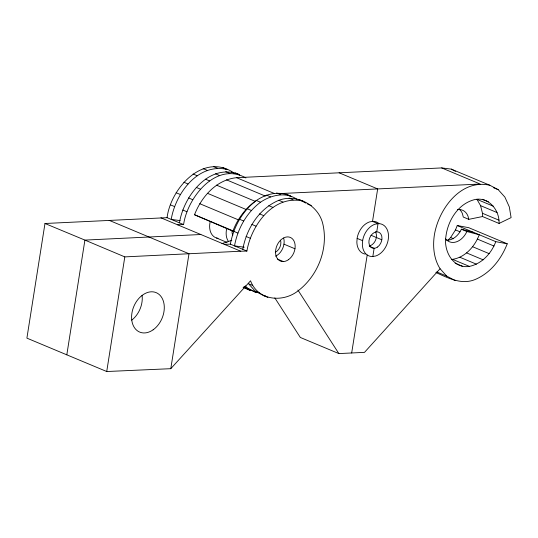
<?xml version="1.0" encoding="UTF-8"?>
<svg xmlns="http://www.w3.org/2000/svg" width="538" height="538" viewBox="0 0 538 538"><rect width="100%" height="100%" fill="white"/><g stroke="black" fill="none" stroke-linecap="round" stroke-linejoin="round"><path stroke-width="0.81" d="M245.927 177.964C216.094 161.003 187.359 197.641 183.593 224.581L167.076 217.675L44.977 223.499L26.9 338.133L106.726 371.523L170.788 368.685L250.547 280.816C257.877 300.507 282.437 302.928 297.817 291.071C318.173 275.658 328.926 247.931 322.578 222.967C317.776 204.696 296.512 193.586 278.832 200.297C258.973 208.616 246.505 228.717 242.773 249.336M66.813 354.824L84.91 240.096L44.977 223.499M106.726 371.523L124.809 256.888L84.91 240.096L200.842 234.514L240.755 251.212L246.902 251.064C251.233 225.287 273.398 194.507 302.867 201.077M170.788 368.685L188.993 253.748L109.167 220.351M351.677 352.975L367.198 255.005M372.834 256.478L374.125 248.314L369.492 246.377M376.735 231.865L378.026 223.7L372.518 221.394L377.663 188.925L339.128 172.806M167.076 217.675C170.741 188.105 203.64 151.716 234.245 173.155M227.171 169.409C197.702 162.839 175.536 193.619 171.205 219.403L180.122 220.607M179.463 222.853C183.552 196.168 209.383 162.241 239.558 174.594M224.238 244.319L230.385 244.158C233.485 227.076 242.389 210.983 256.384 200.492L260.513 202.221C270.957 195.065 285.772 191.508 296.848 199.262M260.513 202.221C246.512 212.712 237.614 228.805 234.514 245.886L244.245 247.198M226.901 228.711L227.036 228.3M447.892 240.338L450.622 237.527L455.491 229.928L457.246 225.536L468.706 227.675L507.24 243.795C501.281 259.155 490.4 273.203 474.852 279.632C461.348 285.093 448.053 277.944 435.881 272.51M473.763 232.45L461.328 229.208L460.965 230.109A17.102 12.246 -67.3 0 1 446.453 240.109M451.402 259.477C464.617 258.112 474.792 246.66 479.264 234.75L466.829 231.508L466.473 232.409A17.102 12.246 -67.3 0 1 445.72 238.98M459.553 209.49A17.102 12.246 -67.3 0 1 462.458 213.768L463.279 217.043L468.786 219.343L482.532 216.538L499.049 223.445C499.728 210.701 489.237 197.016 475.531 199.403C458.369 203.156 447.703 220.499 445.834 237.063C443.628 251.159 453.258 269.061 469.425 266.397C481.92 263.775 491.476 253.311 495.78 241.656L507.24 243.795M233.653 231.535L194.507 214.736C201.488 196.767 216.397 179.712 236.572 177.688L441.678 167.923L451.268 169.114L489.802 185.233L498.215 189.679L504.866 197.069L509.311 206.901L511.1 217.614L499.049 223.445M194.507 214.736L233.041 230.856C240.984 208.683 265.718 185.442 290.48 195.893M489.802 185.233C460.636 178.73 438.699 209.201 434.415 234.716A50.774 36.355 -67.3 0 0 440.091 268.731L364.502 352.363L338.859 353.58L300.325 337.461L274.844 297.938M221.932 243.593L231.797 240.351M267.325 195.449L264.992 195.946L226.458 179.826M124.809 256.888L240.755 251.212M280.11 193.572L480.219 184.043L441.678 167.923M160.929 217.816L177.439 224.743L183.593 224.581M243.109 287.433L250.042 290.338L252.954 290.681M244.259 286.741L255.469 292.208L258.697 292.611M252.638 285.436L248.509 283.708L255.234 291.172L263.728 295.665L265.342 295.866M177.439 224.743L200.842 234.514M493.588 187.749L498.215 189.679M482.438 199.295L488.443 201.811M493.474 206.269L476.957 199.363L480.562 205.637L482.485 213.304L482.532 216.538M480.562 205.637L497.078 212.55M482.485 213.304L499.002 220.21M457.246 225.536L495.78 241.656M461.328 229.208L466.829 231.508M455.491 229.928L459.997 231.811M477.509 239.134L494.025 246.048M450.622 237.527L453.628 238.778M472.646 246.734L489.163 253.647M466.641 252.921L483.158 259.834M459.909 257.272L476.426 264.178M452.909 259.491L469.425 266.397M455.128 263.196L462.633 266.337M231.535 172.173L233.6 173.041M307.232 203.841L311.361 205.57M213.351 166.477L217.48 168.206M225.738 171.656L229.867 173.384M276.66 192.96L280.789 194.689M289.047 198.145L293.176 199.867M236.572 177.688L274.34 193.485M370.998 235.247L381.839 239.787M203.135 168.636L207.264 170.358M215.516 173.814L219.645 175.543M266.445 195.119L270.574 196.841M278.832 200.297L282.961 202.026M357.151 238.395L362.659 240.694M436.721 271.932L446.742 276.122L455.148 280.567M193.075 174.009L197.204 175.731M205.462 179.188L209.591 180.916M268.771 205.671L272.901 207.399M216.505 185.139L255.039 201.259M183.868 182.234L187.997 183.956M196.256 187.412L200.385 189.141M247.177 208.717L251.307 210.439M259.565 213.895L263.694 215.624M207.392 193.283L245.927 209.403M176.134 192.745L180.264 194.474M188.522 197.93L192.651 199.652M239.45 219.228L243.579 220.957M251.838 224.413L255.967 226.142M199.739 203.687L238.273 219.813M283.963 244.171L294.972 248.778M170.411 204.837L174.541 206.565M182.799 210.015L186.928 211.743M233.721 231.32L237.85 233.048M246.108 236.498L250.237 238.226M277.534 259.121L283.405 261.576M216.518 238.004L227.023 242.403M230.385 244.158L246.902 251.064M244.218 286.572L255.469 292.208M255.234 291.172L259.363 292.901M263.728 295.665L267.857 297.393M233.041 230.856L234.521 231.535M451.268 169.114L455.471 171.34M298.738 199.349L305.813 203.095M286.351 194.171L291.307 196.787M235.429 172.866L239.672 175.112M223.041 167.688L225.873 169.181M243.734 287.003L250.042 290.338M440.091 268.731L446.742 276.122M245.294 285.853L246.976 287.722M297.911 290.056L338.859 353.58M468.786 219.343L467.966 216.068A17.102 12.246 -67.3 0 0 457.455 209.652M228.206 241.132A16.241 11.634 -67.3 0 1 226.706 228.616M218.018 238.327A16.241 11.634 -67.3 0 1 210.19 221.71M232.819 235.187A8.547 6.12 -67.3 0 1 232.066 230.688M142.093 295.396A21.372 15.306 -67.3 0 1 131.696 320.157M280.554 240.244A8.547 6.12 -67.3 0 1 275.321 252.255M283.654 238.065A12.825 9.18 -67.3 0 1 275.584 256.169M365.255 254.118A17.102 12.246 -67.3 0 1 356.849 242.107L357.198 237.843A17.102 12.246 -67.3 0 1 369.566 221.898L372.962 221.32A17.102 12.246 -67.3 0 1 378.913 223.499M375.376 231.75A8.547 6.12 -67.3 0 1 375.504 240.318A8.547 6.12 -67.3 0 1 369.182 245.953M362.706 240.15L362.35 244.407A17.102 12.246 -67.3 0 0 372.397 256.559L375.793 255.98A17.102 12.246 -67.3 0 0 388.443 237.883A17.102 12.246 -67.3 0 0 378.463 223.626L375.067 224.198A17.102 12.246 -67.3 0 0 362.706 240.15M153.148 329.794A21.372 15.306 -67.3 0 0 158.764 294.165A21.372 15.306 -67.3 0 0 131.911 313.15A21.372 15.306 -67.3 0 0 153.148 329.794M288.476 259.693A12.825 9.18 -67.3 0 0 291.858 238.321A12.825 9.18 -67.3 0 0 275.745 249.693A12.825 9.18 -67.3 0 0 288.476 259.693M377.508 247.063A8.547 6.12 -67.3 0 0 379.761 232.813A8.547 6.12 -67.3 0 0 369.021 240.392A8.547 6.12 -67.3 0 0 377.508 247.063"/></g></svg>
